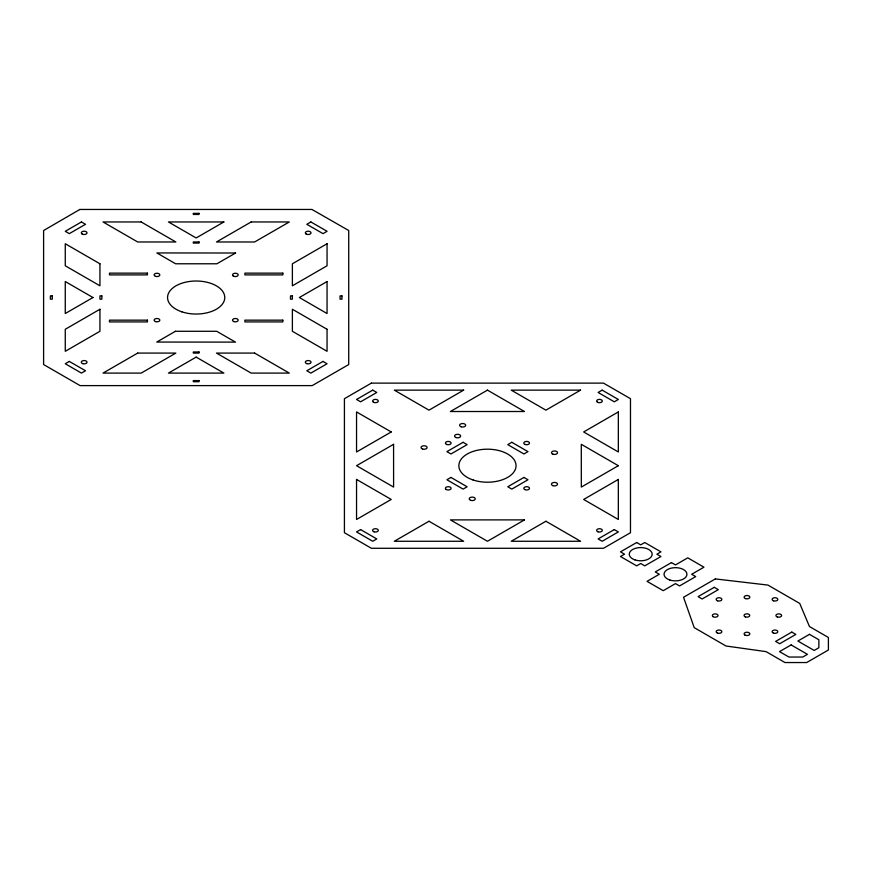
<?xml version="1.0" encoding="UTF-8"?>
<svg xmlns="http://www.w3.org/2000/svg" width="872" height="872" viewBox="0 0 872 872"><rect width="100%" height="100%" fill="white"/><g stroke="black" fill="none" stroke-linecap="round" stroke-linejoin="round"><path stroke-width="1.31" d="M356.55 479.437L356.55 519.472L391.234 499.449L356.55 479.437M618.335 411.933L618.335 451.969L583.662 431.956L618.335 411.933M79.853 209.454L43.6 230.524L43.6 364.54L80.104 385.609L312.22 385.609L348.724 364.54L348.724 230.524L311.969 209.454L79.853 209.454M81.456 221.957L65.269 231.298L69.313 233.642L85.5 224.3L81.456 221.957M92.977 297.526L65.269 313.528L65.269 281.536L92.977 297.526M223.875 221.957L196.167 237.958L168.449 221.957L223.875 221.957M99.942 309.255L65.269 329.278L65.269 351.296L99.942 331.284L99.942 309.255M251.158 221.957L216.474 241.98L254.624 241.98L289.297 221.957L251.158 221.957M235.571 253.011L216.91 263.78L175.632 263.78L156.862 252.945L235.571 253.011M69.313 361.422L65.269 363.755L81.456 373.096L85.5 370.764L69.313 361.422M310.868 221.957L306.824 224.3L323.011 233.642L327.055 231.298L310.868 221.957M137.7 353.084L103.027 373.096L141.166 373.096L175.85 353.084L137.7 353.084M175.414 331.284L156.753 342.053L235.462 342.118L216.692 331.284L175.414 331.284M327.055 243.757L292.382 263.78L292.382 285.798L327.055 265.786L327.055 243.757M196.167 357.106L168.449 373.096L223.875 373.096L196.167 357.106M327.055 281.536L299.347 297.526L327.055 313.528L327.055 281.536M323.011 361.422L306.824 370.764L310.868 373.096L327.055 363.755L323.011 361.422M371.385 383.124L344.418 398.7L344.418 532.705L371.385 548.281L603.5 548.281L630.478 532.705L630.478 398.7L603.5 383.124L371.385 383.124M372.736 390.133L356.55 399.474L360.605 401.807L376.78 392.465L372.736 390.133M391.234 431.956L356.55 451.969L356.55 411.933L391.234 431.956M463.664 390.133L428.991 410.156L394.308 390.133L463.664 390.133M393.577 444.328L356.55 465.703L393.599 487.088L393.577 444.328M487.448 390.133L450.399 411.519L524.464 411.508L487.448 390.133M463.087 442.289L446.9 451.642L450.944 453.974L467.13 444.633L463.087 442.289M580.578 390.133L545.905 410.156L511.232 390.133L580.578 390.133M360.605 529.587L356.55 531.931L372.736 541.272L376.78 538.94L360.605 529.587M450.944 477.431L446.9 479.764L463.087 489.105L467.13 486.772L450.944 477.431M511.81 442.289L507.766 444.633L523.941 453.974L527.985 451.642L511.81 442.289M602.16 390.133L598.105 392.465L614.291 401.807L618.335 399.474L602.16 390.133M428.991 521.249L394.308 541.272L463.664 541.272L428.991 521.249M523.941 477.431L507.766 486.772L511.81 489.105L527.985 479.764L523.941 477.431M524.486 519.886L487.448 541.272L450.432 519.897L524.486 519.886M618.335 465.703L581.319 487.077L581.297 444.317L618.335 465.703M545.905 521.249L511.232 541.272L580.578 541.272L545.905 521.249M618.335 479.437L583.662 499.449L618.335 519.472L618.335 479.437M614.291 529.587L598.105 538.94L602.16 541.272L618.335 531.931L614.291 529.587M636.669 542.515L620.483 551.856L624.526 554.189L620.483 556.521L636.669 565.863L640.713 563.53L644.757 565.863L660.943 556.521L656.889 554.189L660.943 551.856L644.757 542.515L640.713 544.847L636.669 542.515M671.44 562.593L655.264 571.934L659.308 574.267L647.035 581.352L663.221 590.693L675.484 583.608L679.539 585.94L695.714 576.599L691.67 574.267L703.944 567.182L687.757 557.84L675.484 564.925L671.44 562.593M715.334 578.921L683.539 597.266L694.21 627.644L725.995 645.999L766.052 651.624L784.974 662.546L806.687 662.546L828.4 650.011L828.4 637.476L809.467 626.554L799.722 603.424L767.938 585.079L715.334 578.921M714.266 587.314L698.091 596.655L702.134 598.988L718.31 589.646L714.266 587.314M791.809 632.08L775.622 641.421L779.666 643.754L795.853 634.413L791.809 632.08M791.133 644.92L779.535 651.624L788.931 657.041L802.741 657.041L807.428 654.338L791.133 644.92M809.467 634.336L797.869 641.029L814.176 650.447L818.863 647.733L818.863 639.765L809.467 634.336M199.023 213.357L193.301 213.357L193.301 214.458L199.023 214.458L199.023 213.357M141.166 221.957L103.027 221.957L137.7 241.98L175.85 241.98L141.166 221.957M199.023 241.98L193.301 241.98L193.301 243.081L199.023 243.081L199.023 241.98M147.433 273.143L109.48 273.143L109.48 274.898L147.433 274.898L147.433 273.143M282.844 273.143L244.89 273.143L244.89 274.898L282.844 274.898L282.844 273.143M52.276 295.88L50.369 295.88L50.369 299.183L52.276 299.183L52.276 295.88M101.85 295.88L99.942 295.88L99.942 299.183L101.85 299.183L101.85 295.88M292.382 295.88L290.474 295.88L290.474 299.183L292.382 299.183L292.382 295.88M341.955 295.88L340.058 295.88L340.058 299.183L341.955 299.183L341.955 295.88M147.433 320.155L109.48 320.155L109.48 321.921L147.433 321.921L147.433 320.155M282.844 320.155L244.89 320.155L244.89 321.921L282.844 321.921L282.844 320.155M199.023 351.983L193.301 351.983L193.301 353.084L199.023 353.084L199.023 351.983M254.624 353.084L216.474 353.084L251.158 373.096L289.297 373.096L254.624 353.084M199.023 380.606L193.301 380.606L193.301 381.707L199.023 381.707L199.023 380.606M327.055 329.278L292.382 309.255L292.382 331.284L327.055 351.296L327.055 329.278M99.942 263.78L65.269 243.757L65.269 265.786L99.942 285.798L99.942 263.78M82.132 234.023A2.856 1.657 0 0 0 86.917 233.293A2.856 1.657 0 0 0 83.407 231.265A2.856 1.657 0 0 0 82.132 234.023M233.925 321.594A2.856 1.657 0 0 0 238.22 320.155A2.856 1.657 0 0 0 233.925 318.727A2.856 1.657 0 0 0 233.925 321.594M82.72 363.635A2.856 1.657 0 0 0 87.015 362.196A2.856 1.657 0 0 0 82.72 360.768A2.856 1.657 0 0 0 82.72 363.635M306.748 363.635A2.856 1.657 0 0 0 311.032 362.196A2.856 1.657 0 0 0 306.748 360.768A2.856 1.657 0 0 0 306.748 363.635M306.148 234.023A2.856 1.657 0 0 0 310.933 233.293A2.856 1.657 0 0 0 307.435 231.265A2.856 1.657 0 0 0 306.148 234.023M181.856 311.827A28.602 16.514 0 0 0 224.769 297.526A28.602 16.514 0 0 0 181.856 283.226A28.602 16.514 0 0 0 181.856 311.827M233.336 276.064A2.856 1.657 0 0 0 238.121 275.334A2.856 1.657 0 0 0 234.612 273.307A2.856 1.657 0 0 0 233.336 276.064M155.532 276.337A2.856 1.657 0 0 0 159.827 274.898A2.856 1.657 0 0 0 155.532 273.47A2.856 1.657 0 0 0 155.532 276.337M155.532 321.594A2.856 1.657 0 0 0 159.827 320.155A2.856 1.657 0 0 0 155.532 318.727A2.856 1.657 0 0 0 155.532 321.594M634.99 559.911A11.445 6.605 0 0 0 652.158 554.189A11.445 6.605 0 0 0 634.99 548.466A11.445 6.605 0 0 0 634.99 559.911M373.412 402.199A2.856 1.657 0 0 0 378.197 401.458A2.856 1.657 0 0 0 374.698 399.441A2.856 1.657 0 0 0 373.412 402.199M374.001 531.8A2.856 1.657 0 0 0 378.295 530.372A2.856 1.657 0 0 0 374.001 528.944A2.856 1.657 0 0 0 374.001 531.8M446.224 489.497A2.856 1.657 0 0 0 451.009 488.756A2.856 1.657 0 0 0 447.51 486.74A2.856 1.657 0 0 0 446.224 489.497M446.824 444.502A2.856 1.657 0 0 0 451.107 443.074A2.856 1.657 0 0 0 446.824 441.646A2.856 1.657 0 0 0 446.824 444.502M525.206 444.502A2.856 1.657 0 0 0 529.5 443.074A2.856 1.657 0 0 0 525.206 441.646A2.856 1.657 0 0 0 525.206 444.502M597.44 402.199A2.856 1.657 0 0 0 602.225 401.458A2.856 1.657 0 0 0 598.715 399.441A2.856 1.657 0 0 0 597.44 402.199M524.617 489.497A2.856 1.657 0 0 0 529.402 488.756A2.856 1.657 0 0 0 525.903 486.74A2.856 1.657 0 0 0 524.617 489.497M473.147 480.003A28.602 16.514 0 0 0 516.05 465.703A28.602 16.514 0 0 0 473.147 451.402A28.602 16.514 0 0 0 473.147 480.003M598.029 531.8A2.856 1.657 0 0 0 602.323 530.372A2.856 1.657 0 0 0 598.029 528.944A2.856 1.657 0 0 0 598.029 531.8M422.582 449.026A3.03 1.744 0 0 0 427.127 447.51A3.03 1.744 0 0 0 422.593 445.995A3.03 1.744 0 0 0 422.582 449.026M461.146 426.79A3.03 1.744 0 0 0 465.681 425.274A3.03 1.744 0 0 0 461.146 423.759A3.03 1.744 0 0 0 461.146 426.79M470.738 500.354A3.03 1.744 0 0 0 475.273 498.839A3.03 1.744 0 0 0 470.738 497.323A3.03 1.744 0 0 0 470.738 500.354M552.968 485.682A3.03 1.744 0 0 0 557.513 484.167A3.03 1.744 0 0 0 552.979 482.652A3.03 1.744 0 0 0 552.968 485.682M456.089 437.581A3.03 1.744 0 0 0 460.634 436.065A3.03 1.744 0 0 0 456.089 434.55A3.03 1.744 0 0 0 456.089 437.581M553.001 454.214A3.03 1.744 0 0 0 557.546 452.71A3.03 1.744 0 0 0 553.012 451.195A3.03 1.744 0 0 0 553.001 454.214M717.558 600.808A2.856 1.657 0 0 0 721.853 599.38A2.856 1.657 0 0 0 717.558 597.952A2.856 1.657 0 0 0 717.558 600.808M773.519 600.808A2.856 1.657 0 0 0 777.813 599.38A2.856 1.657 0 0 0 773.519 597.952A2.856 1.657 0 0 0 773.519 600.808M773.519 633.116A2.856 1.657 0 0 0 777.813 631.688A2.856 1.657 0 0 0 773.519 630.26A2.856 1.657 0 0 0 773.519 633.116M717.558 633.116A2.856 1.657 0 0 0 721.853 631.688A2.856 1.657 0 0 0 717.558 630.26A2.856 1.657 0 0 0 717.558 633.116M713.154 616.7A2.856 1.657 0 0 0 717.939 615.959A2.856 1.657 0 0 0 714.441 613.942A2.856 1.657 0 0 0 713.154 616.7M745.538 598.617A2.856 1.657 0 0 0 749.833 597.178A2.856 1.657 0 0 0 745.538 595.75A2.856 1.657 0 0 0 745.538 598.617M777.323 616.962A2.856 1.657 0 0 0 781.617 615.534A2.856 1.657 0 0 0 777.323 614.106A2.856 1.657 0 0 0 777.323 616.962M744.95 635.056A2.856 1.657 0 0 0 749.735 634.315A2.856 1.657 0 0 0 746.225 632.287A2.856 1.657 0 0 0 744.95 635.056M669.772 579.989A11.445 6.605 0 0 0 686.929 574.267A11.445 6.605 0 0 0 669.772 568.544A11.445 6.605 0 0 0 669.772 579.989M745.451 616.907A2.856 1.657 0 0 0 749.735 615.479A2.856 1.657 0 0 0 745.451 614.052A2.856 1.657 0 0 0 745.451 616.907"/></g></svg>
